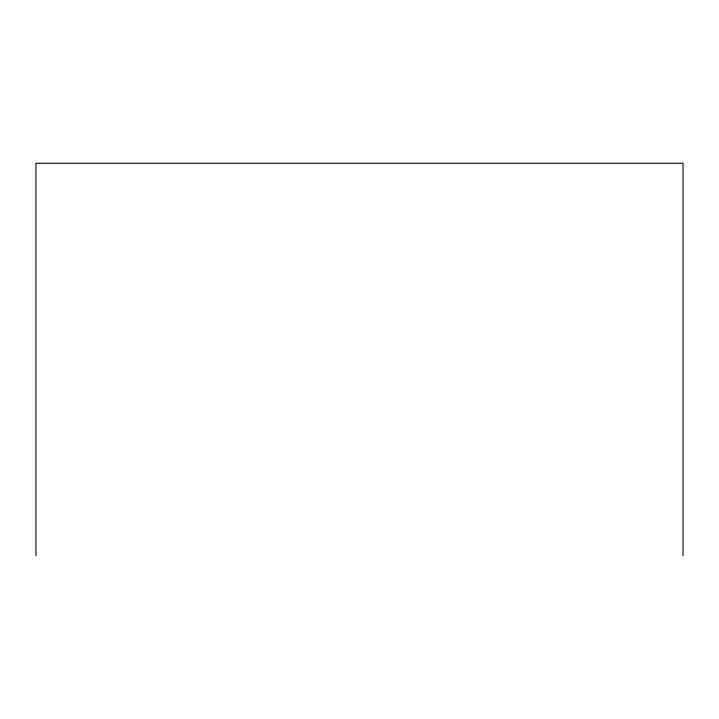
<?xml version="1.0" encoding="UTF-8"?>
<svg xmlns="http://www.w3.org/2000/svg" width="719" height="719" viewBox="0 0 719 719"><rect width="100%" height="100%" fill="white"/><g stroke="black" fill="none" stroke-linecap="round" stroke-linejoin="round"><path stroke-width="1.08" d="M683.05 555.733L683.05 163.267L35.95 163.267L35.95 555.733"/></g></svg>
